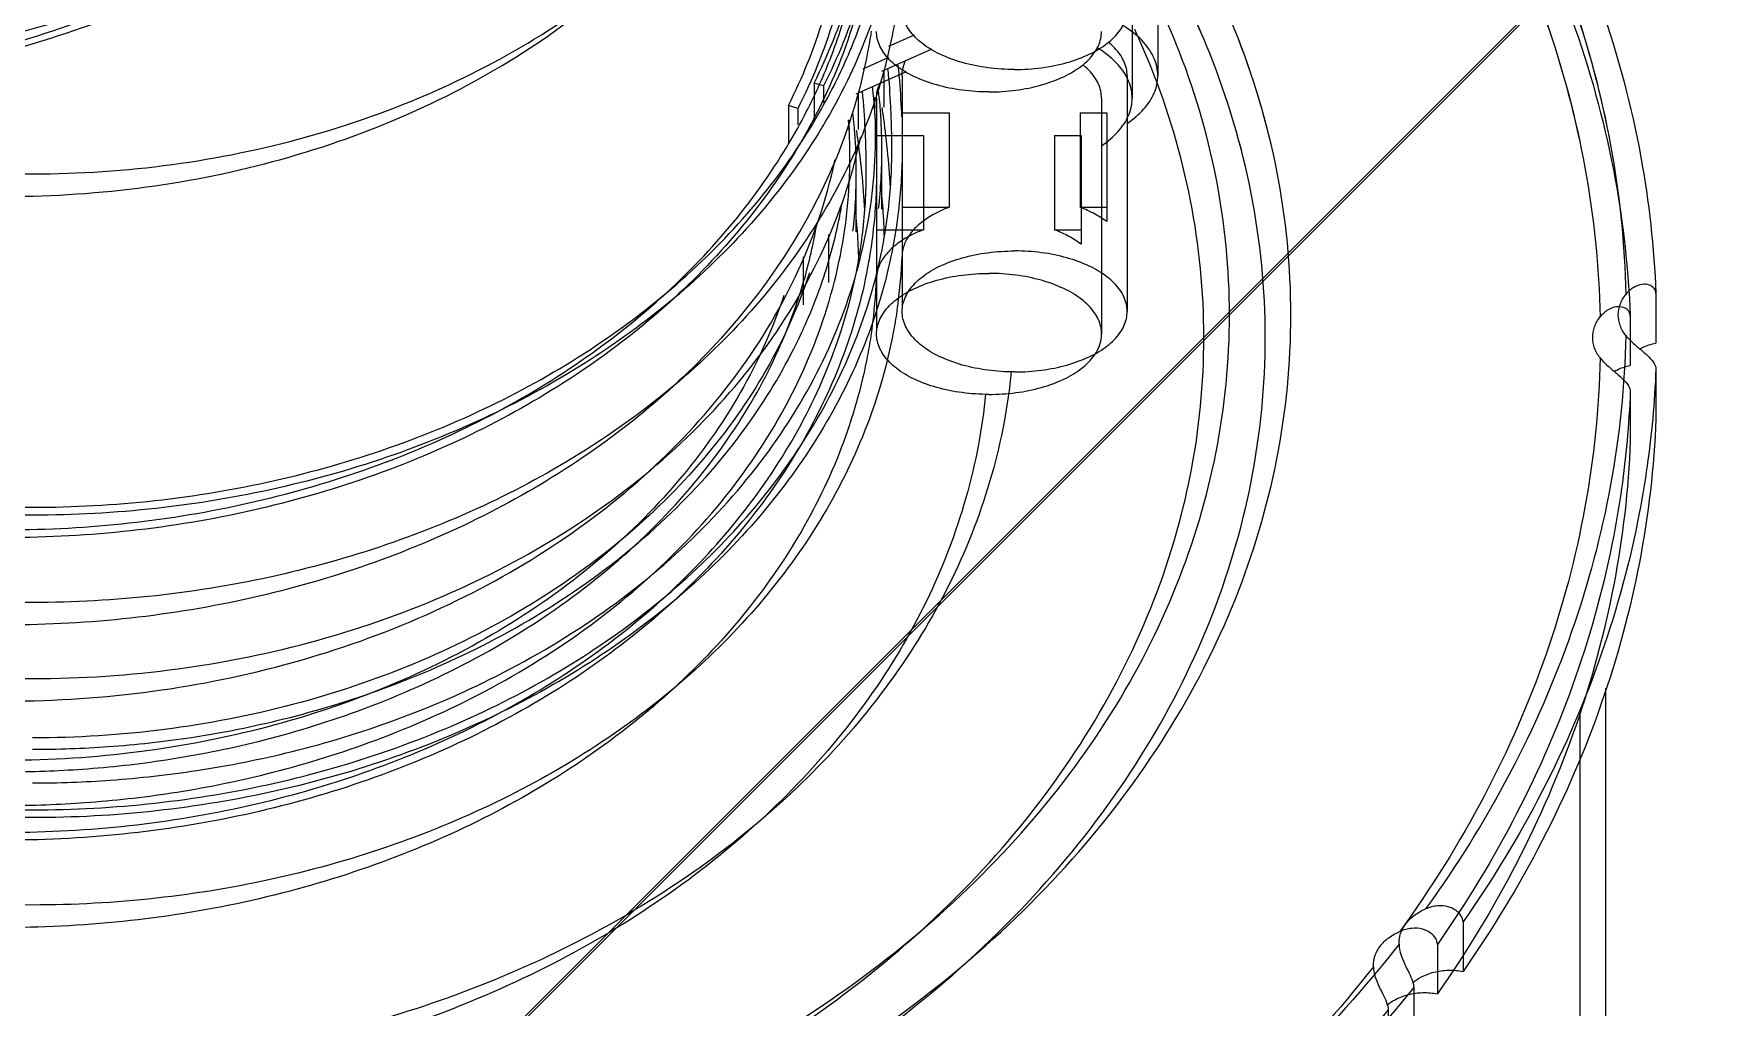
# Model space of a CAD drawing. Header units: inches. Extents: x 4821 to 127877, y 58012 to 433683.
# Drawn here: x 83144.1 to 83366.2, y 383124.9 to 383254.2 of the extents above; entities that cross this region are included whole.
import ezdxf

# ---------------------------------------------------------------- set-up
doc = ezdxf.new("R2010")
doc.units = ezdxf.units.IN
doc.header["$MEASUREMENT"] = 0
for name, color, linetype in [('A-FURN-FIXD', 10, 'Continuous'), ('A-WALL', 53, 'Continuous'), ('Cloums$0$A-COL-HAT', 8, 'Continuous'), ('EMG - ELEC - ID', 26, 'Continuous'), ('NECB-COLUM', 50, 'Continuous')]:
    doc.layers.add(name, color=color, linetype=linetype)

# ---------------------------------------------------------------- blocks, each defined once
blk = doc.blocks.new('COL BASEMT')
at = {"layer": 'Cloums$0$A-COL-HAT'}
h = blk.add_hatch(dxfattribs=at)
h.set_pattern_fill('ANSI31', color=256, scale=500)
h.set_pattern_definition([(45, (1452118.876, 42013.15), (-44.194174, 44.194174), [])])
h.paths.add_polyline_path([(1693546.85, 345625.99), (1693946.85, 345625.99), (1693950.94, 348875.93), (1693546.85, 348875.93)])
h.paths.add_polyline_path([(1688721.85, 335900.88), (1689121.55, 335900.88), (1689121.85, 337327.04), (1693949.19, 337326.96), (1693946.85, 345125.99), (1693546.85, 345125.99), (1693546.85, 337726.97), (1688721.85, 337727.04)])
h.paths.add_polyline_path([(1641271.85, 335200.88), (1640873.67, 335200.88), (1640871.85, 323973.06), (1689121.85, 323973.08), (1689121.4, 335200.88), (1688721.85, 335200.88), (1688721.85, 324373.08), (1641271.85, 324373.06)])
edge = h.paths.add_edge_path()
edge.add_line((1636446.85, 345125.99), (1636046.85, 345125.99))
edge.add_line((1636046.85, 345125.99), (1636049.02, 337698.91))
edge.add_arc((1626263.14, 338211.03), 9799.28, 305.315023, 357.004292, ccw=False)
edge.add_line((1631927.82, 330214.96), (1632171.53, 329896.4))
edge.add_arc((1626336.78, 338141.43), 10100.73, 305.285859, 355.375183)
edge.add_line((1636404.63, 337327), (1640874.01, 337327))
edge.add_line((1640874.01, 337327), (1640873.78, 335900.88))
edge.add_line((1640873.78, 335900.88), (1641271.85, 335900.88))
edge.add_line((1641271.85, 335900.88), (1641271.85, 337725.88))
edge.add_line((1641271.85, 337725.88), (1636446.85, 337725.88))
edge.add_line((1636446.85, 337725.88), (1636446.85, 345125.99))
h.paths.add_polyline_path([(1636046.85, 345625.99), (1636446.85, 345625.99), (1636446.85, 348875.93), (1636048.92, 348875.93)])
blk = doc.blocks.new('A$C0e128a0b')
at = {"layer": 'A-FURN-FIXD'}
for p, q in [((1031.09, 2566.36), (1031.05, 2566.35)), ((1031.09, 2566.36), (1031.05, 2566.35)), ((1031.09, 2566.36), (1036.3, 2566.36)), ((1031.09, 2566.36), (1036.3, 2566.36)), ((1039.06, 2566.36), (1044.27, 2566.36)), ((1039.06, 2566.36), (1044.27, 2566.36)), ((1072.63, 2561.05), (1131.77, 2561.05)), ((1072.63, 2561.05), (1131.77, 2561.05)), ((1097.23, 2546.06), (1102.44, 2546.06)), ((1097.23, 2546.06), (1102.44, 2546.06)), ((1104.13, 2540.87), (1109.34, 2540.87)), ((1104.13, 2540.87), (1109.34, 2540.87)), ((1099.58, 2539.32), (1099.49, 2539.32)), ((1099.58, 2539.32), (1099.49, 2539.32)), ((994.83, 2513.94), (1008.16, 2513.94)), ((1008.16, 2510.71), (1032.97, 2510.71)), ((1012.08, 2508.56), (1023.52, 2508.56)), ((1012.08, 2505.77), (1012.08, 2508.56)), ((1022.01, 2505.77), (1022.01, 2508.56)), ((1012.08, 2505.77), (1022.01, 2505.77)), ((1012.08, 2491.97), (1022.01, 2491.97)), ((1012.08, 2487.03), (1012.08, 2491.97)), ((1022.01, 2487.03), (1022.01, 2491.97)), ((1005.38, 2490.16), (1007.73, 2484.85)), ((1003.89, 2488.29), (1005.09, 2485.6)), ((1008.16, 2487.03), (1032.43, 2487.03)), ((1007.62, 2485.11), (1011.47, 2485.11)), ((1010.43, 2484.08), (1011.53, 2484.16)), ((1015.97, 2484.87), (1022.22, 2484.87)), ((1020.77, 2484.87), (1022.22, 2484.99)), ((1029.91, 2479.33), (1024.86, 2479.33)), ((1009.23, 2478.76), (1008.93, 2477.76)), ((1008.93, 2477.76), (1013.01, 2477.76)), ((1009.23, 2478.76), (1010.96, 2478.76))]:
    blk.add_line(p, q, dxfattribs=at)
for points, knots in [([(972.41, 2545.9), (976.61, 2548.84), (985.79, 2554.46), (1000.65, 2560.95), (1016.02, 2565.03), (1026.25, 2566.16), (1031.05, 2566.35)], [0, 0, 0, 0, 14.92256, 31.365316, 47.566342, 61.839793, 61.839793, 61.839793, 61.839793]), ([(972.41, 2545.9), (976.61, 2548.84), (985.79, 2554.46), (1000.65, 2560.95), (1016.02, 2565.03), (1026.25, 2566.16), (1031.05, 2566.35)], [0, 0, 0, 0, 14.92256, 31.365316, 47.566342, 61.839793, 61.839793, 61.839793, 61.839793]), ([(1031.05, 2566.35), (1030.88, 2566.35), (1030.5, 2566.21), (1030.12, 2565.64), (1030.07, 2564.83), (1030.43, 2563.92), (1030.9, 2563.41), (1031.19, 2563.18)], [0, 0, 0, 0, 0.522803, 1.117182, 1.823985, 2.703728, 3.776977, 3.776977, 3.776977, 3.776977]), ([(1031.05, 2566.35), (1030.88, 2566.35), (1030.5, 2566.21), (1030.12, 2565.64), (1030.07, 2564.83), (1030.43, 2563.92), (1030.9, 2563.41), (1031.19, 2563.18)], [0, 0, 0, 0, 0.522803, 1.117182, 1.823985, 2.703728, 3.776977, 3.776977, 3.776977, 3.776977]), ([(1035.49, 2563.18), (1035.8, 2563.43), (1036.36, 2563.99), (1037.08, 2564.87), (1037.74, 2565.63), (1038.37, 2566.18), (1038.85, 2566.36), (1039.06, 2566.36)], [0, 0, 0, 0, 1.16251, 2.274701, 3.247878, 4.048227, 4.68378, 4.68378, 4.68378, 4.68378]), ([(1035.49, 2563.18), (1035.8, 2563.43), (1036.36, 2563.99), (1037.08, 2564.87), (1037.74, 2565.63), (1038.37, 2566.18), (1038.85, 2566.36), (1039.06, 2566.36)], [0, 0, 0, 0, 1.16251, 2.274701, 3.247878, 4.048227, 4.68378, 4.68378, 4.68378, 4.68378]), ([(1036.91, 2564.68), (1036.86, 2564.76), (1036.59, 2565.29), (1036.4, 2565.86), (1036.3, 2566.36)], [0, 0, 0, 0, 0.270813, 1.674396, 1.674396, 1.674396, 1.674396]), ([(1036.91, 2564.68), (1036.86, 2564.76), (1036.59, 2565.29), (1036.4, 2565.86), (1036.3, 2566.36)], [0, 0, 0, 0, 0.270813, 1.674396, 1.674396, 1.674396, 1.674396]), ([(1044.24, 2566.02), (1047.57, 2565.71), (1055.97, 2564.53), (1069.23, 2560.94), (1083.7, 2554.69), (1092.82, 2549.15), (1097.23, 2546.06)], [0, 0, 0, 0, 9.948309, 25.136194, 40.531193, 56.211435, 56.211435, 56.211435, 56.211435]), ([(1044.24, 2566.02), (1047.57, 2565.71), (1055.97, 2564.53), (1069.23, 2560.94), (1083.7, 2554.69), (1092.82, 2549.15), (1097.23, 2546.06)], [0, 0, 0, 0, 9.948309, 25.136194, 40.531193, 56.211435, 56.211435, 56.211435, 56.211435]), ([(1044.27, 2566.36), (1049.34, 2566.16), (1059.5, 2564.98), (1074.43, 2560.95), (1088.9, 2554.69), (1098.02, 2549.15), (1102.44, 2546.06)], [0, 0, 0, 0, 15.064701, 30.250514, 45.644155, 61.335592, 61.335592, 61.335592, 61.335592]), ([(1044.27, 2566.36), (1049.34, 2566.16), (1059.5, 2564.98), (1074.43, 2560.95), (1088.9, 2554.69), (1098.02, 2549.15), (1102.44, 2546.06)], [0, 0, 0, 0, 15.064701, 30.250514, 45.644155, 61.335592, 61.335592, 61.335592, 61.335592]), ([(974.76, 2544.84), (978.1, 2547.04), (986.23, 2551.93), (999.82, 2557.85), (1015.35, 2561.99), (1025.93, 2563.07), (1031.19, 2563.18)], [0, 0, 0, 0, 11.681577, 27.685609, 43.462025, 59.114876, 59.114876, 59.114876, 59.114876]), ([(975.07, 2545.05), (978.3, 2547.19), (986.35, 2551.97), (999.81, 2557.86), (1015.35, 2561.99), (1025.93, 2563.07), (1031.19, 2563.18)], [0, 0, 0, 0, 11.320271, 27.324303, 43.100719, 58.753569, 58.753569, 58.753569, 58.753569]), ([(1033.34, 2562.4), (1032.96, 2562.4), (1032.19, 2562.54), (1031.51, 2562.93), (1031.19, 2563.18)], [0, 0, 0, 0, 1.120731, 2.276425, 2.276425, 2.276425, 2.276425]), ([(1033.34, 2562.4), (1032.96, 2562.4), (1032.19, 2562.54), (1031.51, 2562.93), (1031.19, 2563.18)], [0, 0, 0, 0, 1.120731, 2.276425, 2.276425, 2.276425, 2.276425]), ([(1035.49, 2563.18), (1035.18, 2562.93), (1034.49, 2562.54), (1033.72, 2562.4), (1033.34, 2562.4)], [0, 0, 0, 0, 1.158026, 2.278757, 2.278757, 2.278757, 2.278757]), ([(1035.49, 2563.18), (1035.18, 2562.93), (1034.49, 2562.54), (1033.72, 2562.4), (1033.34, 2562.4)], [0, 0, 0, 0, 1.158026, 2.278757, 2.278757, 2.278757, 2.278757]), ([(1035.49, 2563.18), (1040.76, 2563.07), (1051.33, 2561.99), (1066.87, 2557.86), (1081.9, 2551.28), (1091.32, 2545.4), (1095.86, 2542.12)], [0, 0, 0, 0, 15.658588, 31.43507, 47.437617, 63.758233, 63.758233, 63.758233, 63.758233]), ([(1035.49, 2563.18), (1040.76, 2563.07), (1051.33, 2561.99), (1066.87, 2557.86), (1081.9, 2551.28), (1091.32, 2545.4), (1095.86, 2542.12)], [0, 0, 0, 0, 15.658588, 31.43507, 47.437617, 63.758233, 63.758233, 63.758233, 63.758233]), ([(1097.23, 2546.06), (1097.01, 2546.06), (1096.55, 2545.9), (1095.97, 2545.33), (1095.56, 2544.45), (1095.48, 2543.3), (1095.7, 2542.51), (1095.86, 2542.12)], [0, 0, 0, 0, 0.629896, 1.388421, 2.276536, 3.316175, 4.520447, 4.520447, 4.520447, 4.520447]), ([(1097.23, 2546.06), (1097.01, 2546.06), (1096.55, 2545.9), (1095.97, 2545.33), (1095.56, 2544.45), (1095.48, 2543.3), (1095.7, 2542.51), (1095.86, 2542.12)], [0, 0, 0, 0, 0.629896, 1.388421, 2.276536, 3.316175, 4.520447, 4.520447, 4.520447, 4.520447]), ([(1103.63, 2540.75), (1103.41, 2541.01), (1102.95, 2541.71), (1102.46, 2542.99), (1102.25, 2544.52), (1102.34, 2545.56), (1102.44, 2546.06)], [0, 0, 0, 0, 0.971777, 2.365421, 3.801086, 5.240414, 5.240414, 5.240414, 5.240414]), ([(1103.63, 2540.75), (1103.41, 2541.01), (1102.95, 2541.71), (1102.46, 2542.99), (1102.25, 2544.52), (1102.34, 2545.56), (1102.44, 2546.06)], [0, 0, 0, 0, 0.971777, 2.365421, 3.801086, 5.240414, 5.240414, 5.240414, 5.240414]), ([(1099.49, 2539.32), (1099.14, 2539.32), (1098.4, 2539.44), (1097.37, 2540), (1096.47, 2540.92), (1096.04, 2541.7), (1095.86, 2542.12)], [0, 0, 0, 0, 1.022533, 2.176498, 3.390688, 4.67089, 4.67089, 4.67089, 4.67089]), ([(1099.49, 2539.32), (1099.14, 2539.32), (1098.4, 2539.44), (1097.37, 2540), (1096.47, 2540.92), (1096.04, 2541.7), (1095.86, 2542.12)], [0, 0, 0, 0, 1.022533, 2.176498, 3.390688, 4.67089, 4.67089, 4.67089, 4.67089]), ([(1099.58, 2539.32), (1099.95, 2539.33), (1100.68, 2539.48), (1101.68, 2539.91), (1102.58, 2540.38), (1103.38, 2540.74), (1103.9, 2540.87), (1104.13, 2540.87)], [0, 0, 0, 0, 1.090662, 2.176366, 3.189969, 4.070875, 4.758193, 4.758193, 4.758193, 4.758193]), ([(1099.58, 2539.32), (1099.95, 2539.33), (1100.68, 2539.48), (1101.68, 2539.91), (1102.58, 2540.38), (1103.38, 2540.74), (1103.9, 2540.87), (1104.13, 2540.87)], [0, 0, 0, 0, 1.090662, 2.176366, 3.189969, 4.070875, 4.758193, 4.758193, 4.758193, 4.758193]), ([(1104.13, 2540.87), (1108.48, 2537.36), (1116.88, 2529.67), (1128.22, 2516.48), (1138.32, 2501.68), (1144.07, 2490.98), (1146.71, 2485.43)], [0, 0, 0, 0, 16.207174, 32.794821, 49.764134, 67.103311, 67.103311, 67.103311, 67.103311]), ([(1104.13, 2540.87), (1108.48, 2537.36), (1116.88, 2529.67), (1128.22, 2516.48), (1138.32, 2501.68), (1144.07, 2490.98), (1146.71, 2485.43)], [0, 0, 0, 0, 16.207174, 32.794821, 49.764134, 67.103311, 67.103311, 67.103311, 67.103311]), ([(1099.58, 2539.32), (1104.14, 2535.75), (1112.94, 2527.87), (1124.77, 2514.21), (1135.22, 2498.78), (1141.1, 2487.58), (1143.78, 2481.76)], [0, 0, 0, 0, 16.80875, 34.034618, 51.680703, 69.727111, 69.727111, 69.727111, 69.727111]), ([(1099.58, 2539.32), (1104.14, 2535.75), (1112.94, 2527.87), (1124.77, 2514.21), (1135.22, 2498.78), (1141.1, 2487.58), (1143.78, 2481.76)], [0, 0, 0, 0, 16.80875, 34.034618, 51.680703, 69.727111, 69.727111, 69.727111, 69.727111]), ([(1033.34, 2527.94), (1028.27, 2527.94), (1018.04, 2526.94), (1004.62, 2522.93), (996.59, 2519.08), (993.35, 2517.27)], [0, 0, 0, 0, 15.079568, 30.320231, 41.193738, 41.193738, 41.193738, 41.193738]), ([(1033.34, 2527.94), (1028.27, 2527.94), (1018.04, 2526.94), (1004.63, 2522.93), (996.6, 2519.08), (993.36, 2517.28)], [0, 0, 0, 0, 15.079568, 30.320231, 41.182753, 41.182753, 41.182753, 41.182753]), ([(1033.34, 2263.07), (1038.41, 2263.07), (1048.64, 2264.07), (1063.57, 2268.54), (1077.81, 2275.85), (1091.03, 2285.84), (1102.94, 2298.26), (1113.28, 2312.84), (1121.84, 2329.24), (1128.41, 2347.1), (1132.88, 2366.03), (1135.14, 2385.61), (1135.14, 2405.4), (1132.88, 2424.98), (1128.41, 2443.91), (1121.84, 2461.77), (1113.28, 2478.17), (1102.94, 2492.75), (1091.03, 2505.17), (1077.81, 2515.16), (1063.57, 2522.48), (1048.64, 2526.94), (1038.41, 2527.94), (1033.34, 2527.94)], [0, 0, 0, 0, 15.079568, 30.320231, 45.864127, 61.819332, 78.250833, 95.177707, 112.575258, 130.380477, 148.499447, 166.815753, 185.199356, 203.515662, 221.634632, 239.439851, 256.837402, 273.764276, 290.195777, 306.150982, 321.694878, 336.935541, 352.015109, 352.015109, 352.015109, 352.015109]), ([(1033.34, 2263.07), (1038.41, 2263.07), (1048.64, 2264.07), (1063.57, 2268.54), (1077.81, 2275.85), (1091.03, 2285.84), (1102.94, 2298.26), (1113.28, 2312.84), (1121.84, 2329.24), (1128.41, 2347.1), (1132.88, 2366.03), (1135.14, 2385.61), (1135.14, 2405.4), (1132.88, 2424.98), (1128.41, 2443.91), (1121.84, 2461.77), (1113.28, 2478.17), (1102.94, 2492.75), (1091.03, 2505.17), (1077.81, 2515.16), (1063.57, 2522.48), (1048.64, 2526.94), (1038.41, 2527.94), (1033.34, 2527.94)], [0, 0, 0, 0, 15.079568, 30.320231, 45.864127, 61.819332, 78.250833, 95.177707, 112.575258, 130.380477, 148.499447, 166.815753, 185.199356, 203.515662, 221.634632, 239.439851, 256.837402, 273.764276, 290.195777, 306.150982, 321.694878, 336.935541, 352.015109, 352.015109, 352.015109, 352.015109]), ([(1033.34, 2521.48), (1028.51, 2521.48), (1018.79, 2520.53), (1008.03, 2517.31), (1002.21, 2514.8), (1000.92, 2514.2)], [0, 0, 0, 0, 14.343979, 28.841196, 33.010104, 33.010104, 33.010104, 33.010104]), ([(1033.34, 2269.53), (1038.17, 2269.53), (1047.89, 2270.49), (1062.1, 2274.73), (1075.65, 2281.69), (1088.22, 2291.19), (1099.55, 2303.01), (1109.38, 2316.87), (1117.52, 2332.47), (1123.78, 2349.47), (1128.03, 2367.47), (1130.17, 2386.09), (1130.17, 2404.92), (1128.03, 2423.54), (1123.78, 2441.55), (1117.52, 2458.54), (1109.38, 2474.14), (1099.55, 2488.01), (1088.22, 2499.82), (1075.65, 2509.32), (1062.1, 2516.28), (1047.89, 2520.53), (1038.17, 2521.48), (1033.34, 2521.48)], [0, 0, 0, 0, 14.343979, 28.841196, 43.626853, 58.803755, 74.433719, 90.534892, 107.083782, 124.020454, 141.255572, 158.678399, 176.165241, 193.588069, 210.823187, 227.759859, 244.308748, 260.409921, 276.039886, 291.216788, 306.002445, 320.499661, 334.84364, 334.84364, 334.84364, 334.84364]), ([(1008.16, 2513.94), (1007.55, 2513.94), (1006.26, 2513.66), (1004.51, 2512.47), (1003.44, 2511.18), (1002.92, 2510.36), (1002.82, 2510.21)], [0, 0, 0, 0, 1.821008, 3.809172, 6.067518, 6.569542, 6.569542, 6.569542, 6.569542]), ([(1013.18, 2510.72), (1012.74, 2511.35), (1011.8, 2512.48), (1010.07, 2513.66), (1008.78, 2513.94), (1008.16, 2513.94)], [0, 0, 0, 0, 2.185671, 4.173834, 5.994842, 5.994842, 5.994842, 5.994842]), ([(1007.5, 2498.87), (1007.5, 2499.82), (1007.38, 2501.68), (1006.85, 2504.33), (1006, 2506.68), (1004.87, 2508.6), (1003.51, 2509.99), (1002.18, 2510.63), (1001.38, 2510.71), (1001.13, 2510.71)], [0, 0, 0, 0, 2.638849, 5.176316, 7.523528, 9.618379, 11.443905, 13.051303, 13.815848, 13.815848, 13.815848, 13.815848]), ([(1008.16, 2510.71), (1007.91, 2510.71), (1007.11, 2510.63), (1005.83, 2510.01), (1005, 2509.19), (1004.63, 2508.73)], [0, 0, 0, 0, 0.764546, 2.371943, 4.066682, 4.066682, 4.066682, 4.066682]), ([(1032.97, 2510.71), (1032.71, 2510.71), (1031.91, 2510.63), (1030.59, 2509.99), (1029.23, 2508.6), (1028.1, 2506.68), (1027.25, 2504.33), (1026.72, 2501.68), (1026.6, 2499.82), (1026.6, 2498.87)], [0, 0, 0, 0, 0.764546, 2.371943, 4.19747, 6.292321, 8.639532, 11.177, 13.815848, 13.815848, 13.815848, 13.815848]), ([(1039.34, 2498.87), (1039.34, 2499.82), (1039.22, 2501.68), (1038.69, 2504.33), (1037.84, 2506.68), (1036.71, 2508.6), (1035.35, 2509.99), (1034.03, 2510.63), (1033.23, 2510.71), (1032.97, 2510.71)], [0, 0, 0, 0, 2.638849, 5.176316, 7.523528, 9.618379, 11.443905, 13.051303, 13.815848, 13.815848, 13.815848, 13.815848]), ([(1023.52, 2508.56), (1023.22, 2508.16), (1022.65, 2507.26), (1022.21, 2506.29), (1022.01, 2505.77)], [0, 0, 0, 0, 1.436986, 3.001876, 3.001876, 3.001876, 3.001876]), ([(1007.5, 2498.87), (1007.5, 2497.92), (1007.38, 2496.06), (1006.85, 2493.41), (1006, 2491.06), (1004.87, 2489.14), (1003.51, 2487.76), (1002.18, 2487.12), (1001.38, 2487.03), (1001.13, 2487.03)], [0, 0, 0, 0, 2.638849, 5.176316, 7.523528, 9.618379, 11.443905, 13.051303, 13.815848, 13.815848, 13.815848, 13.815848]), ([(1032.97, 2487.03), (1032.71, 2487.03), (1031.91, 2487.12), (1030.59, 2487.76), (1029.23, 2489.14), (1028.1, 2491.06), (1027.25, 2493.41), (1026.72, 2496.06), (1026.6, 2497.92), (1026.6, 2498.87)], [0, 0, 0, 0, 0.764546, 2.371943, 4.19747, 6.292321, 8.639532, 11.177, 13.815848, 13.815848, 13.815848, 13.815848]), ([(1039.34, 2498.87), (1039.34, 2497.92), (1039.22, 2496.06), (1038.69, 2493.41), (1037.84, 2491.06), (1036.71, 2489.14), (1035.35, 2487.76), (1034.03, 2487.12), (1033.23, 2487.03), (1032.97, 2487.03)], [0, 0, 0, 0, 2.638849, 5.176316, 7.523528, 9.618379, 11.443905, 13.051303, 13.815848, 13.815848, 13.815848, 13.815848]), ([(1039.31, 2498.51), (1041.09, 2498.34), (1046.65, 2497.54), (1055.87, 2494.92), (1066.53, 2489.72), (1076.51, 2482.59), (1085.59, 2473.7), (1093.6, 2463.23), (1100.37, 2451.4), (1105.79, 2438.44), (1109.73, 2424.62), (1112.13, 2410.21), (1112.67, 2400.42), (1112.67, 2395.51)], [0, 0, 0, 0, 5.315583, 16.652014, 28.19574, 40.023153, 52.183242, 64.695289, 77.54966, 90.710774, 104.121404, 117.707718, 131.38469, 131.38469, 131.38469, 131.38469]), ([(1022.01, 2491.97), (1022.23, 2491.39), (1022.73, 2490.3), (1023.67, 2488.9), (1024.59, 2488), (1025.2, 2487.61), (1025.39, 2487.5)], [0, 0, 0, 0, 1.756303, 3.348241, 4.775175, 5.435751, 5.435751, 5.435751, 5.435751]), ([(1001.09, 2486.47), (1001.84, 2486.36), (1005.92, 2485.68), (1013.28, 2483.59), (1022.73, 2478.97), (1031.57, 2472.66), (1039.61, 2464.79), (1046.71, 2455.51), (1052.71, 2445.02), (1057.51, 2433.54), (1061, 2421.3), (1063.13, 2408.53), (1063.84, 2395.51), (1063.13, 2382.48), (1061, 2369.72), (1057.51, 2357.47), (1052.71, 2345.99), (1046.71, 2335.5), (1039.61, 2326.23), (1031.57, 2318.35), (1022.73, 2312.04), (1013.28, 2307.43), (1003.41, 2304.62), (996.67, 2303.99), (993.32, 2303.99)], [0, 0, 0, 0, 2.240882, 12.284718, 22.512213, 32.991048, 43.764626, 54.850032, 66.23873, 77.899195, 89.780727, 101.817911, 113.935415, 126.052919, 138.090103, 149.971635, 161.6321, 173.020798, 184.106204, 194.879782, 205.358617, 215.586112, 225.629948, 235.576733, 235.576733, 235.576733, 235.576733]), ([(993.35, 2486.24), (993.61, 2486.19), (997.13, 2485.56), (1000.6, 2484.58), (1003.72, 2483.4)], [0, 0, 0, 0, 0.783857, 10.604477, 10.604477, 10.604477, 10.604477]), ([(1008.16, 2487.03), (1007.91, 2487.03), (1007.34, 2487.09), (1006.8, 2487.29), (1006.53, 2487.43)], [0, 0, 0, 0, 0.764546, 1.673466, 1.673466, 1.673466, 1.673466]), ([(1032.93, 2486.47), (1033.68, 2486.36), (1037.76, 2485.68), (1045.12, 2483.59), (1054.57, 2478.97), (1063.41, 2472.66), (1071.46, 2464.79), (1078.55, 2455.51), (1084.56, 2445.02), (1089.35, 2433.54), (1092.85, 2421.3), (1094.97, 2408.53), (1095.69, 2395.51), (1094.97, 2382.48), (1092.85, 2369.72), (1089.35, 2357.47), (1084.56, 2345.99), (1078.55, 2335.5), (1071.46, 2326.23), (1063.41, 2318.35), (1054.57, 2312.04), (1045.12, 2307.43), (1035.25, 2304.62), (1028.51, 2303.99), (1025.16, 2303.99)], [0, 0, 0, 0, 2.240882, 12.284718, 22.512213, 32.991048, 43.764626, 54.850032, 66.23873, 77.899195, 89.780727, 101.817911, 113.935415, 126.052919, 138.090103, 149.971635, 161.6321, 173.020798, 184.106204, 194.879782, 205.358617, 215.586112, 225.629948, 235.576733, 235.576733, 235.576733, 235.576733]), ([(1025.19, 2486.24), (1025.45, 2486.19), (1029.05, 2485.55), (1035.93, 2483.59), (1045.38, 2478.97), (1054.22, 2472.66), (1062.26, 2464.79), (1069.36, 2455.51), (1075.36, 2445.02), (1080.16, 2433.54), (1083.65, 2421.3), (1085.78, 2408.53), (1086.49, 2395.51), (1085.78, 2382.48), (1083.65, 2369.72), (1080.16, 2357.47), (1075.36, 2345.99), (1069.36, 2335.5), (1062.26, 2326.23), (1054.22, 2318.35), (1045.38, 2312.04), (1035.93, 2307.43), (1029.05, 2305.47), (1025.45, 2304.82), (1025.19, 2304.78)], [0, 0, 0, 0, 0.783857, 10.827693, 21.055188, 31.534023, 42.307601, 53.393007, 64.781705, 76.44217, 88.323702, 100.360886, 112.47839, 124.595894, 136.633078, 148.51461, 160.175075, 171.563773, 182.649179, 193.422757, 203.901592, 214.129087, 224.172923, 224.95678, 224.95678, 224.95678, 224.95678]), ([(1025.39, 2487.5), (1025.58, 2487.4), (1026.15, 2487.14), (1026.78, 2487.03), (1027.18, 2487.03)], [0, 0, 0, 0, 0.631023, 1.838734, 1.838734, 1.838734, 1.838734]), ([(984.12, 2484.87), (986.18, 2484.87), (991.52, 2484.57), (1000.04, 2482.78), (1006.23, 2480.27), (1009.23, 2478.76)], [0, 0, 0, 0, 6.120351, 15.836305, 25.697034, 25.697034, 25.697034, 25.697034]), ([(1082.6, 2395.51), (1082.6, 2398.25), (1082.39, 2404.04), (1081.37, 2413.19), (1079.37, 2423.23), (1076.06, 2434.09), (1071.11, 2445.45), (1064.4, 2456.45), (1056.12, 2466.22), (1046.71, 2474.12), (1036.42, 2479.92), (1025.52, 2483.46), (1016.73, 2484.38), (1011.73, 2484.18), (1010.44, 2484.08)], [0, 0, 0, 0, 7.6359, 16.126687, 25.638245, 36.190048, 47.9011, 60.439777, 72.625938, 84.403445, 95.848723, 107.026129, 118.068257, 121.899524, 121.899524, 121.899524, 121.899524]), ([(1015.93, 2485.48), (1014.68, 2485.36), (1013.21, 2485.18), (1011.74, 2484.96), (1011.51, 2484.93)], [0, 0, 0, 0, 3.720314, 4.407541, 4.407541, 4.407541, 4.407541]), ([(1011.53, 2484.69), (1011.82, 2484.71), (1013.3, 2484.82), (1014.78, 2484.87), (1015.97, 2484.87)], [0, 0, 0, 0, 0.851692, 4.39708, 4.39708, 4.39708, 4.39708]), ([(1022.27, 2305.44), (1023.47, 2305.58), (1027.97, 2306.27), (1035.69, 2308.46), (1045.03, 2313.02), (1053.77, 2319.26), (1061.72, 2327.04), (1068.73, 2336.21), (1074.66, 2346.57), (1079.4, 2357.92), (1082.86, 2370.02), (1084.96, 2382.63), (1085.66, 2395.51), (1084.96, 2408.38), (1082.86, 2420.99), (1079.4, 2433.09), (1074.66, 2444.44), (1068.73, 2454.8), (1061.72, 2463.97), (1053.77, 2471.75), (1045.03, 2477.99), (1035.69, 2482.55), (1028.93, 2484.48), (1025.41, 2485.11), (1025.19, 2485.15)], [0, 0, 0, 0, 3.58733, 13.513002, 23.620174, 33.975729, 44.622559, 55.577548, 66.832262, 78.355545, 90.097294, 101.992864, 113.967809, 125.942754, 137.838325, 149.580073, 161.103357, 172.35807, 183.313059, 193.95989, 204.315444, 214.422616, 224.348288, 225.015336, 225.015336, 225.015336, 225.015336]), ([(1008.93, 2477.76), (1005.97, 2479.25), (999.85, 2481.72), (991.43, 2483.49), (986.16, 2483.8), (984.12, 2483.8)], [0, 0, 0, 0, 9.74334, 19.343627, 25.391117, 25.391117, 25.391117, 25.391117]), ([(1009.61, 2479.64), (1007.69, 2480.63), (1004.54, 2482.04), (1001.31, 2483.15), (1000.1, 2483.53)], [0, 0, 0, 0, 6.356663, 10.103881, 10.103881, 10.103881, 10.103881]), ([(1003.93, 2483.32), (1007.17, 2482.08), (1010.48, 2480.46), (1013.63, 2478.57), (1013.79, 2478.48)], [0, 0, 0, 0, 10.227495, 10.753839, 10.753839, 10.753839, 10.753839]), ([(1014.6, 2308.34), (1014.93, 2308.41), (1019.18, 2309.35), (1027.27, 2312.18), (1038.05, 2318.79), (1047.78, 2327.7), (1056.14, 2338.67), (1065.26, 2355.71), (1071.96, 2380.19), (1071.96, 2410.83), (1065.26, 2435.3), (1056.14, 2452.35), (1047.78, 2463.31), (1038.05, 2472.22), (1027.27, 2478.83), (1019.18, 2481.67), (1014.93, 2482.6), (1014.6, 2482.67)], [0, 0, 0, 0, 0.99988, 12.898626, 25.109344, 37.726122, 50.791598, 64.288666, 92.213604, 120.691905, 148.616843, 162.113911, 175.179386, 187.796164, 200.006882, 211.905629, 212.905509, 212.905509, 212.905509, 212.905509]), ([(1029.72, 2478.65), (1027.74, 2479.33), (1025.03, 2480.07), (1022.29, 2480.59), (1021.6, 2480.71)], [0, 0, 0, 0, 6.196054, 8.275446, 8.275446, 8.275446, 8.275446]), ([(998.86, 2334.87), (1000.42, 2336.86), (1004.53, 2342.64), (1012.4, 2357.33), (1018.82, 2380.81), (1018.82, 2410.21), (1011.21, 2438.01), (996.75, 2461.03), (980.05, 2473.91), (969.07, 2477.85), (965.63, 2478.71)], [0, 0, 0, 0, 7.218408, 20.16701, 46.957193, 74.278252, 101.068435, 126.464815, 150.176875, 160.694004, 160.694004, 160.694004, 160.694004]), ([(1013.25, 2313.4), (1016.2, 2315.17), (1022, 2319.33), (1029.87, 2327.04), (1036.89, 2336.21), (1042.82, 2346.57), (1047.56, 2357.92), (1051.01, 2370.02), (1053.11, 2382.63), (1053.82, 2395.51), (1053.11, 2408.38), (1051.01, 2420.99), (1047.56, 2433.09), (1042.82, 2444.44), (1036.89, 2454.8), (1029.87, 2463.97), (1022, 2471.68), (1016.2, 2475.84), (1013.25, 2477.62)], [0, 0, 0, 0, 10.051048, 20.697879, 31.652868, 42.907581, 54.430865, 66.172613, 78.068183, 90.043129, 102.018074, 113.913644, 125.655393, 137.178676, 148.433389, 159.388379, 170.035209, 180.086257, 180.086257, 180.086257, 180.086257]), ([(1013.79, 2478.48), (1016.7, 2476.71), (1022.5, 2472.53), (1030.42, 2464.79), (1037.51, 2455.51), (1043.52, 2445.02), (1048.32, 2433.54), (1051.81, 2421.3), (1053.94, 2408.53), (1054.65, 2395.51), (1053.94, 2382.48), (1051.81, 2369.72), (1048.32, 2357.47), (1043.52, 2345.99), (1037.51, 2335.5), (1030.42, 2326.23), (1022.5, 2318.48), (1016.7, 2314.3), (1013.79, 2312.53)], [0, 0, 0, 0, 9.954061, 20.727639, 31.813045, 43.201743, 54.862208, 66.74374, 78.780924, 90.898428, 103.015932, 115.053116, 126.934648, 138.595113, 149.983811, 161.069217, 171.842795, 181.796856, 181.796856, 181.796856, 181.796856]), ([(1028.92, 2477.27), (1032.44, 2476.11), (1039.35, 2473.01), (1048.83, 2466.29), (1057.3, 2457.66), (1064.54, 2447.36), (1070.38, 2435.66), (1074.66, 2422.89), (1077.27, 2409.39), (1077.86, 2400.14), (1077.86, 2395.51)], [0, 0, 0, 0, 10.956834, 22.123311, 33.655178, 45.571955, 57.851571, 70.436118, 83.239769, 96.157746, 96.157746, 96.157746, 96.157746]), ([(1035.21, 2476.45), (1034.85, 2476.62), (1033.05, 2477.43), (1031.21, 2478.15), (1029.72, 2478.65)], [0, 0, 0, 0, 1.168488, 5.809398, 5.809398, 5.809398, 5.809398]), ([(1079.06, 2395.51), (1079.06, 2398.16), (1078.86, 2403.77), (1077.88, 2412.63), (1075.94, 2422.35), (1072.73, 2432.88), (1067.94, 2443.88), (1061.43, 2454.53), (1053.42, 2463.98), (1044.62, 2471.37), (1038.27, 2475.03), (1035.21, 2476.45)], [0, 0, 0, 0, 7.394845, 15.617589, 24.82888, 35.047576, 46.388925, 58.531774, 70.333235, 81.738943, 91.659007, 91.659007, 91.659007, 91.659007]), ([(926.42, 2472.01), (930.23, 2471.38), (937.94, 2469.38), (949.14, 2464.49), (959.99, 2457.77), (970.2, 2449.37), (979.55, 2439.51), (987.79, 2428.44), (994.74, 2416.41), (1000.21, 2403.72), (1004.08, 2390.69), (1006.25, 2377.62), (1006.65, 2364.84), (1005.28, 2352.65), (1002.16, 2341.35), (997.33, 2331.24), (991.28, 2323.05), (986.57, 2318.7), (984.31, 2316.96)], [0, 0, 0, 0, 11.475568, 23.445644, 35.862893, 48.642865, 61.673558, 74.825088, 87.959266, 100.939082, 113.638209, 125.950607, 137.800198, 149.150315, 160.012021, 170.449389, 180.578743, 188.866824, 188.866824, 188.866824, 188.866824]), ([(927.99, 2472.11), (931.56, 2471.47), (939.04, 2469.49), (950.07, 2464.67), (960.96, 2457.89), (971.2, 2449.42), (980.54, 2439.5), (988.75, 2428.35), (995.62, 2416.27), (1001.01, 2403.53), (1004.77, 2390.44), (1006.81, 2377.33), (1007.07, 2364.52), (1005.53, 2352.32), (1002.24, 2341.03), (997.26, 2330.95), (991.15, 2322.9), (986.48, 2318.64), (984.31, 2316.96)], [0, 0, 0, 0, 10.773987, 22.817401, 35.304557, 48.143179, 61.210917, 74.384382, 87.529784, 100.512038, 113.22354, 125.549884, 137.423036, 148.808786, 159.699671, 170.191809, 180.378526, 188.359711, 188.359711, 188.359711, 188.359711])]:
    blk.add_open_spline(points, degree=3, knots=knots, dxfattribs=at)
for points in [[(1039.06, 2566.36), (1040.79, 2566.29), (1042.51, 2566.17), (1044.24, 2566.02)], [(1039.06, 2566.36), (1040.79, 2566.29), (1042.51, 2566.17), (1044.24, 2566.02)], [(1007.03, 2486.59), (1007.42, 2486.63), (1007.8, 2486.66), (1008.18, 2486.7)], [(1008.18, 2486.7), (1009.48, 2486.81), (1010.79, 2486.89), (1012.09, 2486.95)], [(1012.09, 2486.95), (1012.23, 2486.95), (1012.37, 2486.96), (1012.5, 2486.96)], [(1015.97, 2485.95), (1014.84, 2485.95), (1013.7, 2485.93), (1012.57, 2485.89)], [(1015.97, 2487.03), (1017.98, 2487.03), (1019.99, 2486.91), (1021.98, 2486.69)], [(1022.27, 2485.58), (1020.18, 2485.82), (1018.07, 2485.95), (1015.97, 2485.95)], [(1021.98, 2486.69), (1023.06, 2486.57), (1024.13, 2486.42), (1025.19, 2486.24)], [(1027.17, 2486.99), (1028.92, 2486.92), (1030.66, 2486.77), (1032.4, 2486.54)], [(1032.4, 2486.54), (1032.57, 2486.52), (1032.75, 2486.49), (1032.93, 2486.47)], [(1011.43, 2485.84), (1010.12, 2485.77), (1008.8, 2485.68), (1007.49, 2485.56)], [(1009.6, 2484.49), (1009.86, 2484.52), (1010.12, 2484.55), (1010.38, 2484.58)], [(1010.38, 2484.58), (1010.76, 2484.62), (1011.15, 2484.66), (1011.53, 2484.69)], [(1012.57, 2485.89), (1012.19, 2485.87), (1011.81, 2485.86), (1011.43, 2485.84)], [(1015.99, 2485.49), (1015.97, 2485.49), (1015.95, 2485.49), (1015.93, 2485.48)], [(1015.97, 2484.87), (1018.03, 2484.87), (1020.09, 2484.75), (1022.14, 2484.52)], [(1019.94, 2485.8), (1018.62, 2485.73), (1017.31, 2485.62), (1015.99, 2485.49)], [(1022.22, 2484.99), (1023.2, 2485.06), (1024.18, 2485.11), (1025.16, 2485.13)], [(1025.19, 2485.15), (1024.22, 2485.32), (1023.25, 2485.46), (1022.27, 2485.58)], [(1003.72, 2483.4), (1003.79, 2483.37), (1003.86, 2483.35), (1003.93, 2483.32)], [(1012.98, 2477.78), (1011.88, 2478.43), (1010.75, 2479.06), (1009.61, 2479.64)], [(1013.25, 2477.62), (1013.16, 2477.67), (1013.07, 2477.72), (1012.98, 2477.78)]]:
    blk.add_open_spline(points, degree=3, dxfattribs=at)

msp = doc.modelspace()

# ---------------------------------------------------------------- hatches: boundary and pattern name
at = {"layer": 'A-WALL'}
h = msp.add_hatch(dxfattribs=at)
h.set_pattern_fill('ANSI36', color=3, scale=250)
h.set_pattern_definition([(45, (-1206225.3, -363005.7), (420.9495, 1543.4815), [1984.375, -396.875, 0, -396.875])])
h.paths.add_polyline_path([(86321.51, 396060.39), (78773.72, 396060.36), (78773.72, 379510.37), (86321.51, 379510.37)])
h.paths.add_polyline_path([(35926.89, 396110.37), (28823.73, 396110.37), (28823.73, 387310.43), (35926.89, 387310.43)])
h = msp.add_hatch(dxfattribs=at)
h.set_pattern_fill('ANSI36', color=3, scale=250)
h.set_pattern_definition([(45, (-1206228.7, -363008.7), (420.9495, 1543.4815), [1984.375, -396.875, 0, -396.875])])
h.paths.add_polyline_path([(86318.11, 396057.41), (78770.32, 396057.38), (78770.32, 379507.39), (86318.11, 379507.39)])
h.paths.add_polyline_path([(35923.49, 396107.39), (28820.33, 396107.39), (28820.33, 387307.45), (35923.49, 387307.44)])

# ---------------------------------------------------------------- block references
at = {"layer": 'EMG - ELEC - ID', "xscale": 1.260932877019967, "yscale": 1.260932877019967, "zscale": 1.260932877019967, "rotation": 270.0008681710996}
for p in [(80123.35, 384519.79), (80119.95, 384516.81)]:
    msp.add_blockref('A$C0e128a0b', p, dxfattribs=at)
at = {"layer": 'NECB-COLUM'}
for p in [(-1607623.13, 42184.44), (-1607626.53, 42181.46)]:
    msp.add_blockref('COL BASEMT', p, dxfattribs=at)

doc.saveas('drawing.dxf')
